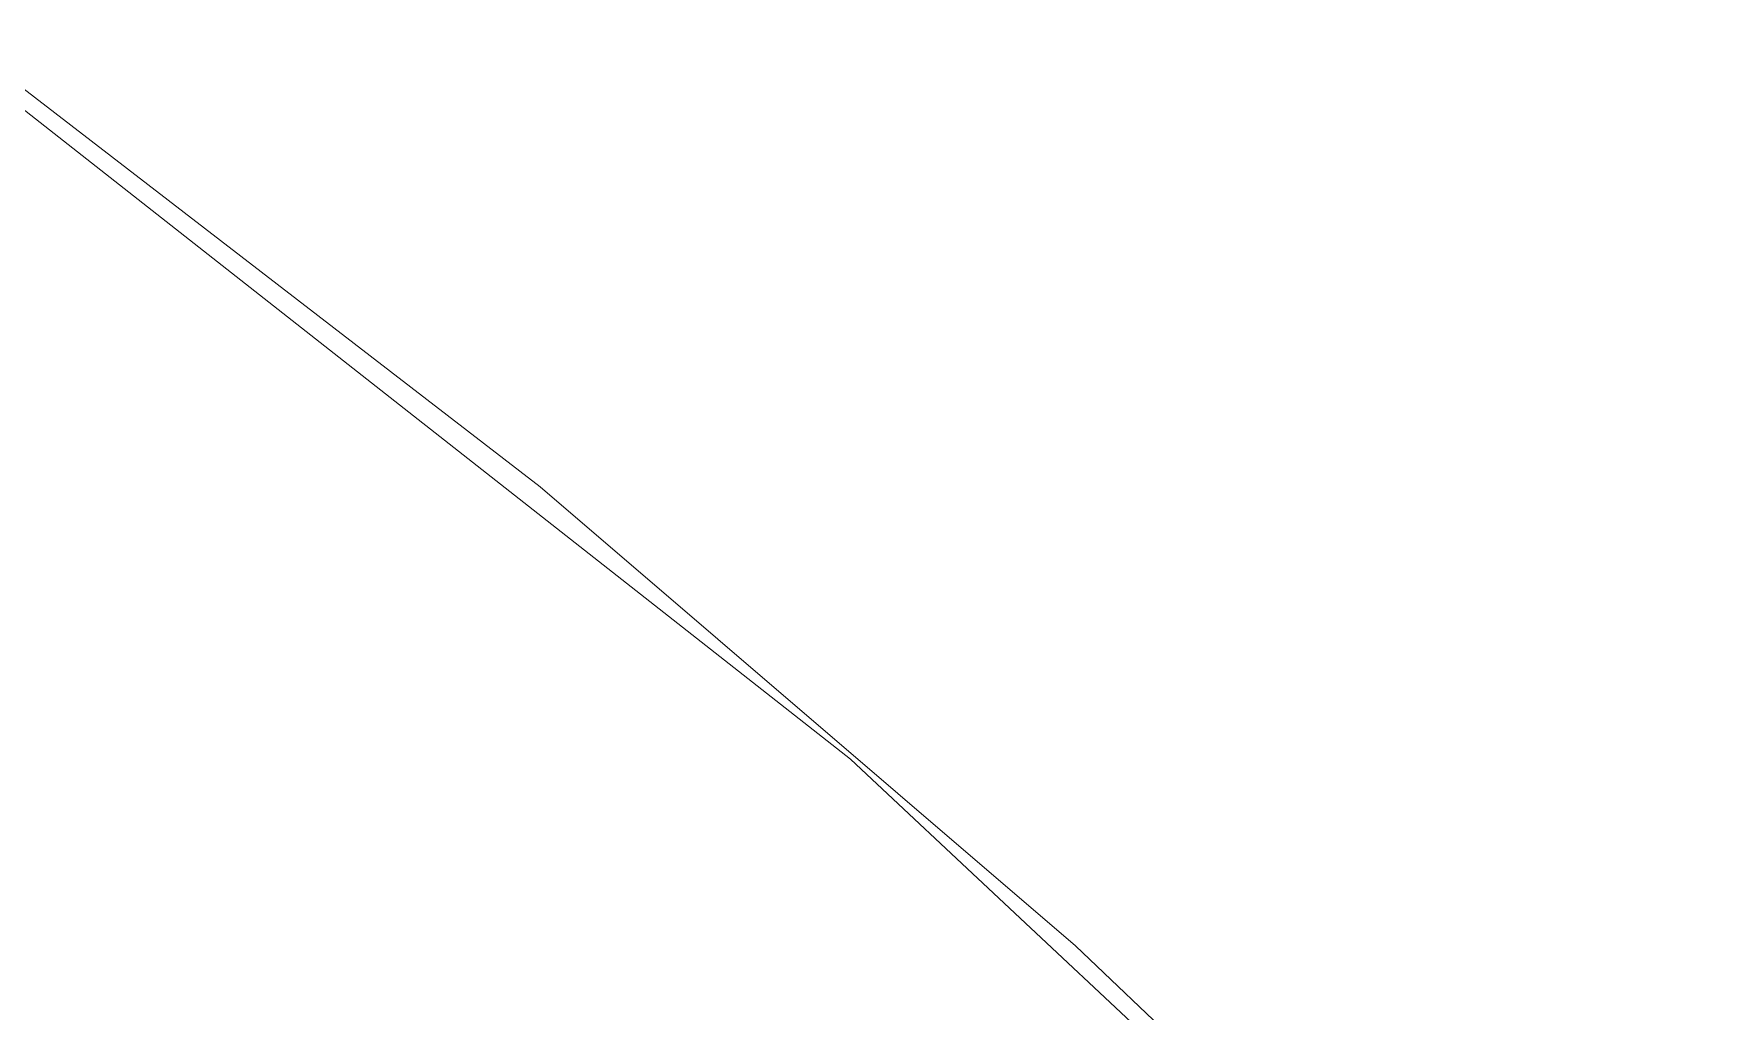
# Model space of a CAD drawing. Header units: inches. Extents: x -827 to 154, y -802 to 207.
# Drawn here: x -503.744 to -502.958, y -204.142 to -203.683 of the extents above; entities that cross this region are included whole.
import ezdxf

# ---------------------------------------------------------------- set-up
doc = ezdxf.new("R2010")
doc.units = ezdxf.units.IN
doc.header["$MEASUREMENT"] = 0
doc.layers.add('Layer0', color=7, linetype='Continuous', lineweight=9)
doc.layers.add('Miter_Saw_Station_skp', color=8, linetype='Continuous', lineweight=9)

# ---------------------------------------------------------------- blocks, each defined once
blk = doc.blocks.new('Miter_Saw_Station_skp_111-402551-Level 1')
at = {"layer": 'Layer0'}
for p, q in [((3.41527, 3.88188), (3.67379, 3.63577)), ((3.41527, 3.88188), (3.67379, 3.63577)), ((3.67379, 3.63577), (3.94484, 3.40351)), ((3.67379, 3.63577), (3.94484, 3.40351)), ((3.94484, 3.40351), (4.22767, 3.18575)), ((3.94484, 3.40351), (4.22767, 3.18575))]:
    blk.add_line(p, q, dxfattribs=at)
blk = doc.blocks.new('Miter_Saw_Station_skp_86-402526-Level 1')
blk.add_blockref('Miter_Saw_Station_skp_111-402551-Level 1', (0, 0))
blk = doc.blocks.new('Miter_Saw_Station_skp_85-402525-Level 1')
at = {"layer": 'Layer0'}
for p, q in [((8.63115, 3.96001), (9.06502, 3.55366)), ((8.63115, 3.96001), (9.06502, 3.55366)), ((9.06502, 3.55366), (9.53257, 3.18654)), ((9.06502, 3.55366), (9.53257, 3.18654))]:
    blk.add_line(p, q, dxfattribs=at)
blk = doc.blocks.new('Miter_Saw_Station_skp_24-402464-Level 1')
at = {"rotation": 90.00000000000001}
for name, p in [('Miter_Saw_Station_skp_85-402525-Level 1', (25.30457, 0.07125)), ('Miter_Saw_Station_skp_86-402526-Level 1', (25.2921, 5.34845))]:
    blk.add_blockref(name, p, dxfattribs=at)
blk = doc.blocks.new('Miter_Saw_Station_skp_1-402441-Level 1')
at = {"xscale": 0.9269999999999998, "yscale": 0.9269999999999998, "zscale": 0.9269999999999998, "rotation": 180}
blk.add_blockref('Miter_Saw_Station_skp_24-402464-Level 1', (27.90359, 71.92039), dxfattribs=at)
blk = doc.blocks.new('Miter_Saw_Station_skp-402418-Level 1')
blk.add_blockref('Miter_Saw_Station_skp_1-402441-Level 1', (0, 0))

msp = doc.modelspace()

# ---------------------------------------------------------------- block references
at = {"layer": 'Miter_Saw_Station_skp', "color": 7, "rotation": 269.9999999999997}
msp.add_blockref('Miter_Saw_Station_skp-402418-Level 1', (-566.811294, -196.282674), dxfattribs=at)

doc.saveas('drawing.dxf')
